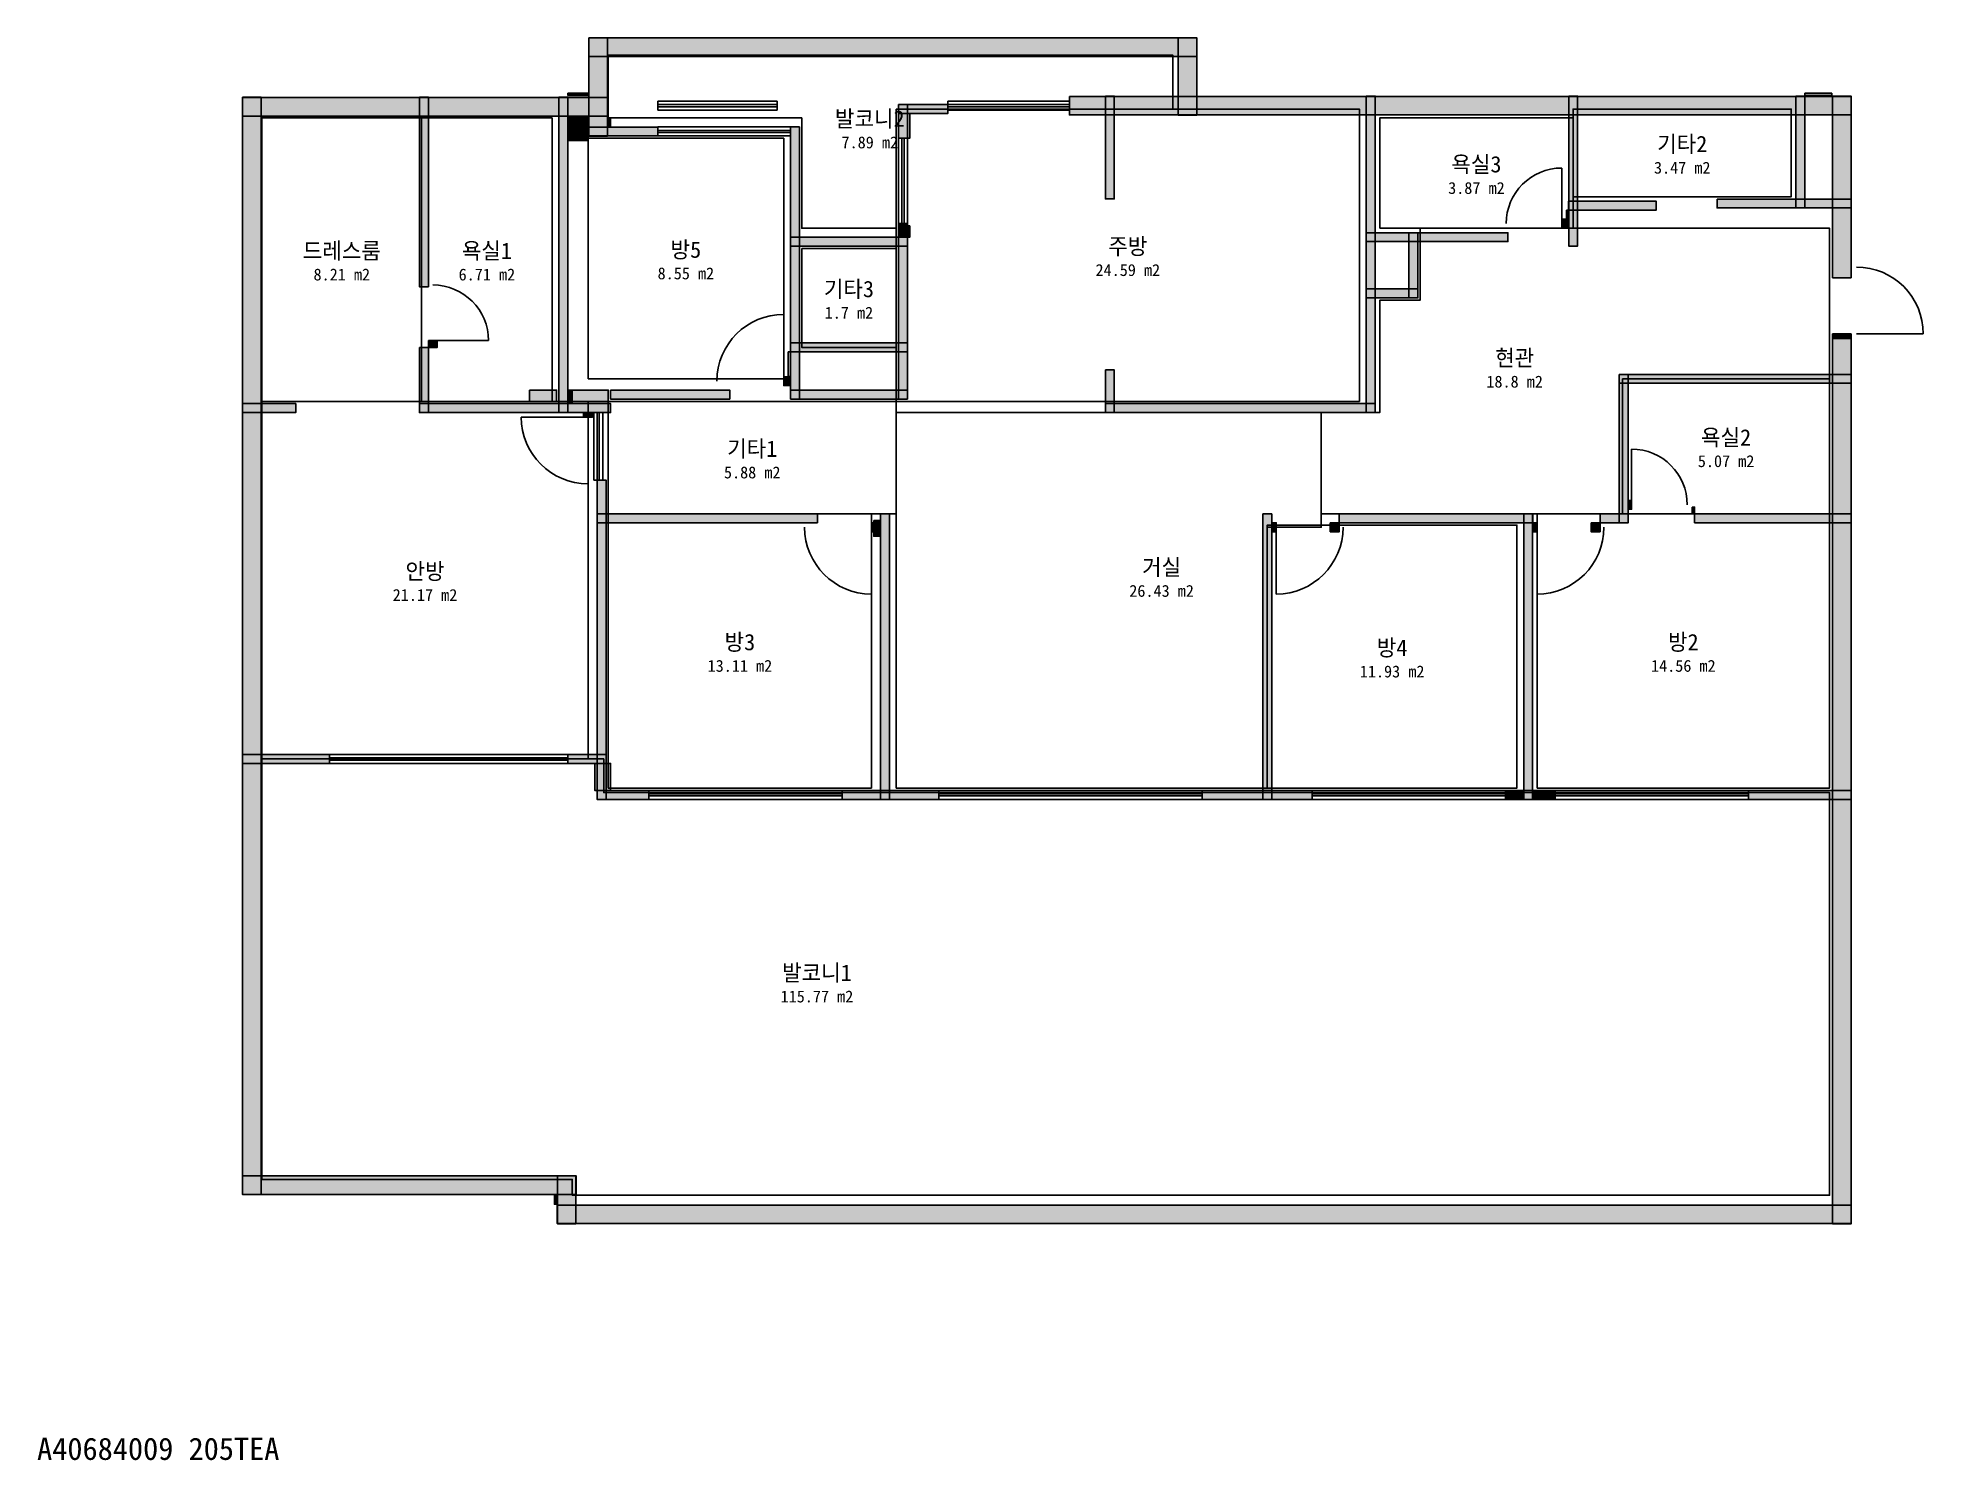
# Model space of a CAD drawing. Header units: millimetres. Extents: x 9 to 25415, y -905 to 18264.
import ezdxf
from ezdxf.enums import TextEntityAlignment as Align

# ---------------------------------------------------------------- set-up
doc = ezdxf.new("R2010")
doc.units = ezdxf.units.MM
for name, color, linetype in [('A-ANNO-TEXT', 7, 'Continuous'), ('A-AREA', 9, 'Continuous'), ('A-AREA-IDEN', 7, 'Continuous'), ('A-DOOR', 4, 'Continuous'), ('A-GLAZ', 5, 'Continuous'), ('A-WALL-EXTR', 7, 'Continuous'), ('A-WALL-PATT', 8, 'Continuous'), ('A-WALL-PRTN', 8, 'Continuous')]:
    doc.layers.add(name, color=color, linetype=linetype)

# ---------------------------------------------------------------- blocks, each defined once
blk = doc.blocks.new('JJ-DOOR-SWING')
blk.add_line((0, 0), (0, 1000))
blk.add_arc((0, 0), 1000, 0, 90)
at = {"flags": 1}
for tag, p in [('WIDTH', (0, -150)), ('TYPE', (0, -250))]:
    blk.add_attdef(tag, p, '', height=80, dxfattribs=at)
blk = doc.blocks.new('JJ-WIN-DOUBLE')
for p, q in [((1000, 500), (0, 500)), ((0, 500), (0, -500)), ((1000, -500), (1000, 500)), ((0, 120), (1000, 120)), ((0, -120), (1000, -120)), ((0, -500), (1000, -500))]:
    blk.add_line(p, q)
at = {"flags": 1}
for tag, p in [('WIDTH', (0, -700)), ('TYPE', (0, -800))]:
    blk.add_attdef(tag, p, '', height=80, dxfattribs=at)

msp = doc.modelspace()

# ---------------------------------------------------------------- linework, layer by layer
at = {"layer": 'A-AREA'}
for points in [[(11576, 17303), (11576, 15697), (10303, 15697), (10303, 17182), (7697, 17182), (7697, 18030), (15303, 18030), (15303, 17303)], [(11576, 17303), (17818, 17303), (17818, 13364), (11576, 13364)], [(20697, 16121), (20697, 17303), (23636, 17303), (23636, 16121)], [(3030, 13364), (3030, 17182), (5182, 17182), (5182, 13364)], [(6939, 13364), (5182, 13364), (5182, 17182), (6939, 17182)], [(18091, 15697), (18091, 17182), (20697, 17182), (20697, 15697)], [(7424, 13667), (7424, 16909), (10061, 16909), (10061, 13667)], [(21364, 13667), (21364, 11848), (17303, 11848), (17303, 13212), (18091, 13212), (18091, 14727), (18636, 14727), (18636, 15697), (24152, 15697), (24152, 13667)], [(10303, 15424), (10303, 14091), (11576, 14091), (11576, 15424)], [(21364, 11848), (21364, 13667), (24152, 13667), (24152, 11848)], [(7424, 13364), (7424, 8545), (3030, 8545), (3030, 13364)], [(7697, 11848), (7697, 13364), (11576, 13364), (11576, 11848)], [(11576, 13212), (11576, 8152), (16576, 8152), (16576, 11667), (17303, 11667), (17303, 13212)], [(7697, 8152), (7697, 11848), (11242, 11848), (11242, 8152)], [(16576, 8152), (16576, 11697), (19939, 11697), (19939, 8152)], [(20212, 8152), (20212, 11848), (24152, 11848), (24152, 8152)], [(3030, 8545), (3030, 2879), (7212, 2879), (7212, 2667), (24152, 2667), (24152, 8091), (7636, 8091), (7636, 8545)]]:
    msp.add_lwpolyline(points, close=True, dxfattribs=at)
at = {"layer": 'A-WALL-EXTR'}
for points in [[(7433, 18261), (15627, 18261), (15627, 18011), (7433, 18011)], [(7436, 18264), (7686, 18264), (7686, 16939), (7436, 16939)], [(15375, 18264), (15625, 18264), (15625, 17221), (15375, 17221)], [(2767, 17458), (7688, 17458), (7688, 17208), (2767, 17208)], [(2769, 17461), (3019, 17461), (3019, 2676), (2769, 2676)], [(7152, 17515), (7424, 17515), (7424, 17485), (7152, 17485)], [(13909, 17473), (24445, 17473), (24445, 17223), (13909, 17223)], [(23818, 17515), (24182, 17515), (24182, 17485), (23818, 17485)], [(24193, 17476), (24443, 17476), (24443, 15030), (24193, 15030)], [(7152, 17182), (7424, 17182), (7424, 16879), (7152, 16879)], [(7212, 17182), (7424, 17182), (7424, 17121), (7212, 17121)], [(7212, 17121), (7212, 16909), (7394, 16909), (7394, 17121)], [(7697, 17182), (7727, 17182), (7727, 17061), (7697, 17061)], [(11727, 17242), (11758, 17242), (11758, 16909), (11727, 16909)], [(20606, 15939), (20636, 15939), (20636, 15818), (20606, 15818)], [(11727, 15727), (11758, 15727), (11758, 15576), (11727, 15576)], [(24193, 14273), (24443, 14273), (24443, 14212), (24193, 14212)], [(10121, 14030), (10152, 14030), (10152, 13697), (10121, 13697)], [(24193, 14212), (24443, 14212), (24443, 2282), (24193, 2282)], [(6636, 13515), (6636, 13364), (7000, 13364), (7000, 13515)], [(7152, 13515), (7212, 13515), (7212, 13333), (7152, 13333)], [(7212, 13515), (7212, 13364), (7697, 13364), (7697, 13515)], [(11273, 11758), (11364, 11758), (11364, 11727), (11273, 11727)], [(22303, 11939), (22333, 11939), (22333, 11848), (22303, 11848)], [(11273, 11606), (11364, 11606), (11364, 11545), (11273, 11545)], [(7515, 8485), (7545, 8485), (7545, 8121), (7515, 8121)], [(7667, 8485), (7727, 8485), (7727, 8121), (7667, 8121)], [(2767, 2928), (7264, 2928), (7264, 2678), (2767, 2678)], [(7011, 2930), (7261, 2930), (7261, 2282), (7011, 2282)], [(6970, 2667), (7000, 2667), (7000, 2545), (6970, 2545)], [(7009, 2534), (24445, 2534), (24445, 2284), (7009, 2284)]]:
    msp.add_lwpolyline(points, close=True, dxfattribs=at)
at = {"layer": 'A-WALL-PATT', "color": 8}
for points in [[(7433, 18261), (15627, 18261), (7433, 18011), (15627, 18011)], [(7436, 18264), (7686, 18264), (7436, 16939), (7686, 16939)], [(15375, 18264), (15625, 18264), (15375, 17221), (15625, 17221)], [(2767, 17458), (7688, 17458), (2767, 17208), (7688, 17208)], [(2769, 17461), (3019, 17461), (2769, 2676), (3019, 2676)], [(5152, 17461), (5272, 17461), (5152, 14909), (5272, 14909)], [(7031, 17461), (7151, 17461), (7031, 13212), (7151, 13212)], [(7152, 17515), (7152, 17485), (7424, 17485)], [(7424, 17485), (7424, 17515), (7152, 17515)], [(11606, 17363), (12273, 17363), (11606, 17243), (12273, 17243)], [(11607, 17364), (11727, 17364), (11607, 16909), (11727, 16909)], [(13909, 17473), (24445, 17473), (13909, 17223), (24445, 17223)], [(14395, 17476), (14515, 17476), (14395, 16091), (14515, 16091)], [(17910, 17476), (18030, 17476), (17910, 13212), (18030, 13212)], [(20637, 17476), (20757, 17476), (20637, 15455), (20757, 15455)], [(23698, 17476), (23818, 17476), (23698, 15970), (23818, 15970)], [(23818, 17515), (23818, 17485), (24182, 17485)], [(24182, 17485), (24182, 17515), (23818, 17515)], [(24193, 17476), (24443, 17476), (24193, 15030), (24443, 15030)], [(7152, 17182), (7152, 16879), (7424, 16879)], [(7424, 16879), (7424, 17182), (7152, 17182)], [(7212, 17182), (7212, 17121), (7424, 17121)], [(7424, 17121), (7424, 17182), (7212, 17182)], [(7394, 17121), (7212, 17121), (7212, 16909)], [(7212, 16909), (7394, 16909), (7394, 17121)], [(7433, 17060), (8364, 17060), (7433, 16940), (8364, 16940)], [(7697, 17182), (7697, 17061), (7727, 17061)], [(7727, 17061), (7727, 17182), (7697, 17182)], [(10152, 17061), (10272, 17061), (10152, 13394), (10272, 13394)], [(11607, 17242), (11727, 17242), (11607, 16909), (11727, 16909)], [(11727, 17242), (11727, 16909), (11758, 16909)], [(11758, 16909), (11758, 17242), (11727, 17242)], [(20636, 16060), (21818, 16060), (20636, 15940), (21818, 15940)], [(22636, 16090), (24445, 16090), (22636, 15970), (24445, 15970)], [(11607, 15758), (11727, 15758), (11607, 13394), (11727, 13394)], [(11607, 15758), (11727, 15758), (11607, 15576), (11727, 15576)], [(20545, 15818), (20636, 15818), (20545, 15698), (20636, 15698)], [(20606, 15939), (20606, 15818), (20636, 15818)], [(20636, 15818), (20636, 15939), (20606, 15939)], [(10152, 15575), (11727, 15575), (10152, 15455), (11727, 15455)], [(11727, 15727), (11727, 15576), (11758, 15576)], [(11758, 15576), (11758, 15727), (11727, 15727)], [(17909, 15636), (19818, 15636), (17909, 15516), (19818, 15516)], [(18485, 15636), (18605, 15636), (18485, 14758), (18605, 14758)], [(17909, 14878), (18606, 14878), (17909, 14758), (18606, 14758)], [(24193, 14273), (24443, 14273), (24193, 14212), (24443, 14212)], [(5152, 14091), (5272, 14091), (5152, 13212), (5272, 13212)], [(5273, 14182), (5393, 14182), (5273, 14091), (5393, 14091)], [(10121, 14030), (10121, 13697), (10152, 13697)], [(10152, 13697), (10152, 14030), (10121, 14030)], [(10152, 14151), (11727, 14151), (10152, 14031), (11727, 14031)], [(24193, 14212), (24443, 14212), (24193, 2282), (24443, 2282)], [(14395, 13788), (14515, 13788), (14395, 13212), (14515, 13212)], [(21318, 13727), (24445, 13727), (21318, 13607), (24445, 13607)], [(21319, 13727), (21439, 13727), (21319, 11727), (21439, 11727)], [(7000, 13515), (6636, 13515), (6636, 13364)], [(6636, 13364), (7000, 13364), (7000, 13515)], [(7152, 13515), (7152, 13333), (7212, 13333)], [(7212, 13333), (7212, 13515), (7152, 13515)], [(7697, 13515), (7212, 13515), (7212, 13364)], [(7212, 13364), (7697, 13364), (7697, 13515)], [(7727, 13515), (9333, 13515), (7727, 13395), (9333, 13395)], [(10061, 13696), (10152, 13696), (10061, 13576), (10152, 13576)], [(10152, 13515), (11727, 13515), (10152, 13395), (11727, 13395)], [(2767, 13333), (3485, 13333), (2767, 13213), (3485, 13213)], [(5152, 13333), (7727, 13333), (5152, 13213), (7727, 13213)], [(7364, 13212), (7484, 13212), (7364, 13152), (7484, 13152)], [(14394, 13333), (18030, 13333), (14394, 13213), (18030, 13213)], [(7546, 12303), (7666, 12303), (7546, 8000), (7666, 8000)], [(21439, 12030), (21485, 12030), (21439, 11910), (21485, 11910)], [(7545, 11848), (10515, 11848), (7545, 11728), (10515, 11728)], [(11242, 11727), (11364, 11727), (11242, 11607), (11364, 11607)], [(11273, 11758), (11273, 11727), (11364, 11727)], [(11364, 11727), (11364, 11758), (11273, 11758)], [(11364, 11848), (11484, 11848), (11364, 8000), (11484, 8000)], [(16516, 11848), (16636, 11848), (16516, 8000), (16636, 8000)], [(16636, 11727), (16697, 11727), (16636, 11607), (16697, 11607)], [(17424, 11727), (17545, 11727), (17424, 11607), (17545, 11607)], [(17545, 11848), (20152, 11848), (17545, 11728), (20152, 11728)], [(20031, 11848), (20151, 11848), (20031, 8000), (20151, 8000)], [(20152, 11727), (20212, 11727), (20152, 11607), (20212, 11607)], [(20939, 11727), (21061, 11727), (20939, 11607), (21061, 11607)], [(21061, 11848), (21439, 11848), (21061, 11728), (21439, 11728)], [(22303, 11939), (22303, 11848), (22333, 11848)], [(22333, 11848), (22333, 11939), (22303, 11939)], [(22333, 11848), (24445, 11848), (22333, 11728), (24445, 11728)], [(11273, 11606), (11273, 11545), (11364, 11545)], [(11364, 11545), (11364, 11606), (11273, 11606)], [(2767, 8605), (3939, 8605), (2767, 8485), (3939, 8485)], [(7152, 8605), (7667, 8605), (7152, 8485), (7667, 8485)], [(7515, 8485), (7515, 8121), (7545, 8121)], [(7545, 8121), (7545, 8485), (7515, 8485)], [(7667, 8485), (7667, 8121), (7727, 8121)], [(7727, 8121), (7727, 8485), (7667, 8485)], [(7545, 8121), (8242, 8121), (7545, 8001), (8242, 8001)], [(10848, 8121), (12152, 8121), (10848, 8001), (12152, 8001)], [(15697, 8121), (17182, 8121), (15697, 8001), (17182, 8001)], [(19788, 8121), (20455, 8121), (19788, 8001), (20455, 8001)], [(19788, 8121), (20030, 8121), (19788, 8001), (20030, 8001)], [(20152, 8121), (20455, 8121), (20152, 8001), (20455, 8001)], [(23061, 8121), (24445, 8121), (23061, 8001), (24445, 8001)], [(2767, 2928), (7264, 2928), (2767, 2678), (7264, 2678)], [(7011, 2930), (7261, 2930), (7011, 2282), (7261, 2282)], [(6970, 2667), (6970, 2545), (7000, 2545)], [(7000, 2545), (7000, 2667), (6970, 2667)], [(7009, 2534), (24445, 2534), (7009, 2284), (24445, 2284)]]:
    msp.add_solid(points, dxfattribs=at)
at = {"layer": 'A-WALL-PRTN'}
for points in [[(5152, 17461), (5272, 17461), (5272, 14909), (5152, 14909)], [(7031, 17461), (7151, 17461), (7151, 13212), (7031, 13212)], [(11606, 17363), (12273, 17363), (12273, 17243), (11606, 17243)], [(11607, 17364), (11727, 17364), (11727, 16909), (11607, 16909)], [(14395, 17476), (14515, 17476), (14515, 16091), (14395, 16091)], [(17910, 17476), (18030, 17476), (18030, 13212), (17910, 13212)], [(20637, 17476), (20757, 17476), (20757, 15455), (20637, 15455)], [(23698, 17476), (23818, 17476), (23818, 15970), (23698, 15970)], [(7433, 17060), (8364, 17060), (8364, 16940), (7433, 16940)], [(10152, 17061), (10272, 17061), (10272, 13394), (10152, 13394)], [(11607, 17242), (11727, 17242), (11727, 16909), (11607, 16909)], [(20636, 16060), (21818, 16060), (21818, 15940), (20636, 15940)], [(22636, 16090), (24445, 16090), (24445, 15970), (22636, 15970)], [(11607, 15758), (11727, 15758), (11727, 13394), (11607, 13394)], [(11607, 15758), (11727, 15758), (11727, 15576), (11607, 15576)], [(20545, 15818), (20636, 15818), (20636, 15698), (20545, 15698)], [(10152, 15575), (11727, 15575), (11727, 15455), (10152, 15455)], [(17909, 15636), (19818, 15636), (19818, 15516), (17909, 15516)], [(18485, 15636), (18605, 15636), (18605, 14758), (18485, 14758)], [(17909, 14878), (18606, 14878), (18606, 14758), (17909, 14758)], [(5152, 14091), (5272, 14091), (5272, 13212), (5152, 13212)], [(5273, 14182), (5393, 14182), (5393, 14091), (5273, 14091)], [(10152, 14151), (11727, 14151), (11727, 14031), (10152, 14031)], [(14395, 13788), (14515, 13788), (14515, 13212), (14395, 13212)], [(21318, 13727), (24445, 13727), (24445, 13607), (21318, 13607)], [(21319, 13727), (21439, 13727), (21439, 11727), (21319, 11727)], [(7727, 13515), (9333, 13515), (9333, 13395), (7727, 13395)], [(10061, 13696), (10152, 13696), (10152, 13576), (10061, 13576)], [(10152, 13515), (11727, 13515), (11727, 13395), (10152, 13395)], [(2767, 13333), (3485, 13333), (3485, 13213), (2767, 13213)], [(5152, 13333), (7727, 13333), (7727, 13213), (5152, 13213)], [(7364, 13212), (7484, 13212), (7484, 13152), (7364, 13152)], [(14394, 13333), (18030, 13333), (18030, 13213), (14394, 13213)], [(7546, 12303), (7666, 12303), (7666, 8000), (7546, 8000)], [(21439, 12030), (21485, 12030), (21485, 11910), (21439, 11910)], [(7545, 11848), (10515, 11848), (10515, 11728), (7545, 11728)], [(11242, 11727), (11364, 11727), (11364, 11607), (11242, 11607)], [(11364, 11848), (11484, 11848), (11484, 8000), (11364, 8000)], [(16516, 11848), (16636, 11848), (16636, 8000), (16516, 8000)], [(16636, 11727), (16697, 11727), (16697, 11607), (16636, 11607)], [(17424, 11727), (17545, 11727), (17545, 11607), (17424, 11607)], [(17545, 11848), (20152, 11848), (20152, 11728), (17545, 11728)], [(20031, 11848), (20151, 11848), (20151, 8000), (20031, 8000)], [(20152, 11727), (20212, 11727), (20212, 11607), (20152, 11607)], [(20939, 11727), (21061, 11727), (21061, 11607), (20939, 11607)], [(21061, 11848), (21439, 11848), (21439, 11728), (21061, 11728)], [(22333, 11848), (24445, 11848), (24445, 11728), (22333, 11728)], [(2767, 8605), (3939, 8605), (3939, 8485), (2767, 8485)], [(7152, 8605), (7667, 8605), (7667, 8485), (7152, 8485)], [(7545, 8121), (8242, 8121), (8242, 8001), (7545, 8001)], [(10848, 8121), (12152, 8121), (12152, 8001), (10848, 8001)], [(15697, 8121), (17182, 8121), (17182, 8001), (15697, 8001)], [(19788, 8121), (20455, 8121), (20455, 8001), (19788, 8001)], [(19788, 8121), (20030, 8121), (20030, 8001), (19788, 8001)], [(20152, 8121), (20455, 8121), (20455, 8001), (20152, 8001)], [(23061, 8121), (24445, 8121), (24445, 8001), (23061, 8001)]]:
    msp.add_lwpolyline(points, close=True, dxfattribs=at)

# ---------------------------------------------------------------- block references
at = {"layer": 'A-DOOR'}
for p, xscale, yscale, rotation in [((20545, 15758), 0.75, -0.75, 180), ((24515, 14273), 0.9, -0.9, 90), ((5333, 14182), 0.75, -0.75, 90), ((10061, 13636), 0.9, -0.9, 180), ((7424, 13152), 0.9, -0.9, -90), ((11242, 11667), 0.9, 0.9, 180)]:
    msp.add_blockref('JJ-DOOR-SWING', p, dxfattribs=dict(at, xscale=xscale, yscale=yscale, rotation=rotation))
for p, xscale, yscale in [((21485, 11970), 0.75, 0.75), ((16697, 11667), 0.9, -0.9), ((20212, 11667), 0.9, -0.9)]:
    msp.add_blockref('JJ-DOOR-SWING', p, dxfattribs=dict(at, xscale=xscale, yscale=yscale))
at = {"layer": 'A-GLAZ'}
for p, xscale, yscale in [((8364, 17348), 1.606060606060606, 0.12), ((12273, 17348), 1.636363636363636, 0.12), ((8364, 17000), 1.787878787878788, 0.1212121212121212), ((3939, 8545), 3.212121212121212, 0.1212121212121212), ((8242, 8061), 2.606060606060608, 0.1212121212121212), ((12152, 8061), 3.545454545454546, 0.1212121212121212), ((17182, 8061), 2.606060606060604, 0.1212121212121212), ((20455, 8061), 2.606060606060604, 0.1212121212121212)]:
    msp.add_blockref('JJ-WIN-DOUBLE', p, dxfattribs=dict(at, xscale=xscale, yscale=yscale))
at = {"layer": 'A-GLAZ', "rotation": 90}
for p, xscale, yscale in [((11667, 15758), 1.151515151515154, 0.1212121212121212), ((7561, 12303), 0.9090909090909081, 0.12)]:
    msp.add_blockref('JJ-WIN-DOUBLE', p, dxfattribs=dict(at, xscale=xscale, yscale=yscale))

# ---------------------------------------------------------------- texts
at = {"layer": 'A-ANNO-TEXT'}
msp.add_text('A40684009 205TEA', height=300, dxfattribs=at).set_placement((0, -900))
at = {"layer": 'A-AREA-IDEN'}
for s, height, p in [('발코니2', 220, (11220, 17173)), ('7.89 m2', 160, (11220, 16853)), ('기타2', 220, (22167, 16832)), ('욕실3', 220, (19394, 16559)), ('3.47 m2', 160, (22167, 16512)), ('3.87 m2', 160, (19394, 16239)), ('드레스룸', 220, (4106, 15393)), ('욕실1', 220, (6061, 15393)), ('방5', 220, (8742, 15408)), ('주방', 220, (14697, 15453)), ('8.21 m2', 160, (4106, 15073)), ('6.71 m2', 160, (6061, 15073)), ('8.55 m2', 160, (8742, 15088)), ('기타3', 220, (10939, 14878)), ('24.59 m2', 160, (14697, 15133)), ('1.7 m2', 160, (10939, 14558)), ('현관', 220, (19909, 13950)), ('18.8 m2', 160, (19909, 13630)), ('욕실2', 220, (22758, 12878)), ('기타1', 220, (9636, 12726)), ('5.88 m2', 160, (9636, 12406)), ('5.07 m2', 160, (22758, 12558)), ('안방', 220, (5227, 11075)), ('거실', 220, (15152, 11130)), ('21.17 m2', 160, (5227, 10755)), ('26.43 m2', 160, (15152, 10810)), ('방3', 220, (9470, 10120)), ('방4', 220, (18258, 10044)), ('방2', 220, (22182, 10120)), ('13.11 m2', 160, (9470, 9800)), ('11.93 m2', 160, (18258, 9724)), ('14.56 m2', 160, (22182, 9800)), ('발코니1', 220, (10508, 5665)), ('115.77 m2', 160, (10508, 5345))]:
    msp.add_text(s, height=height, dxfattribs=at).set_placement(p, align=Align.MIDDLE_CENTER)

doc.saveas('drawing.dxf')
